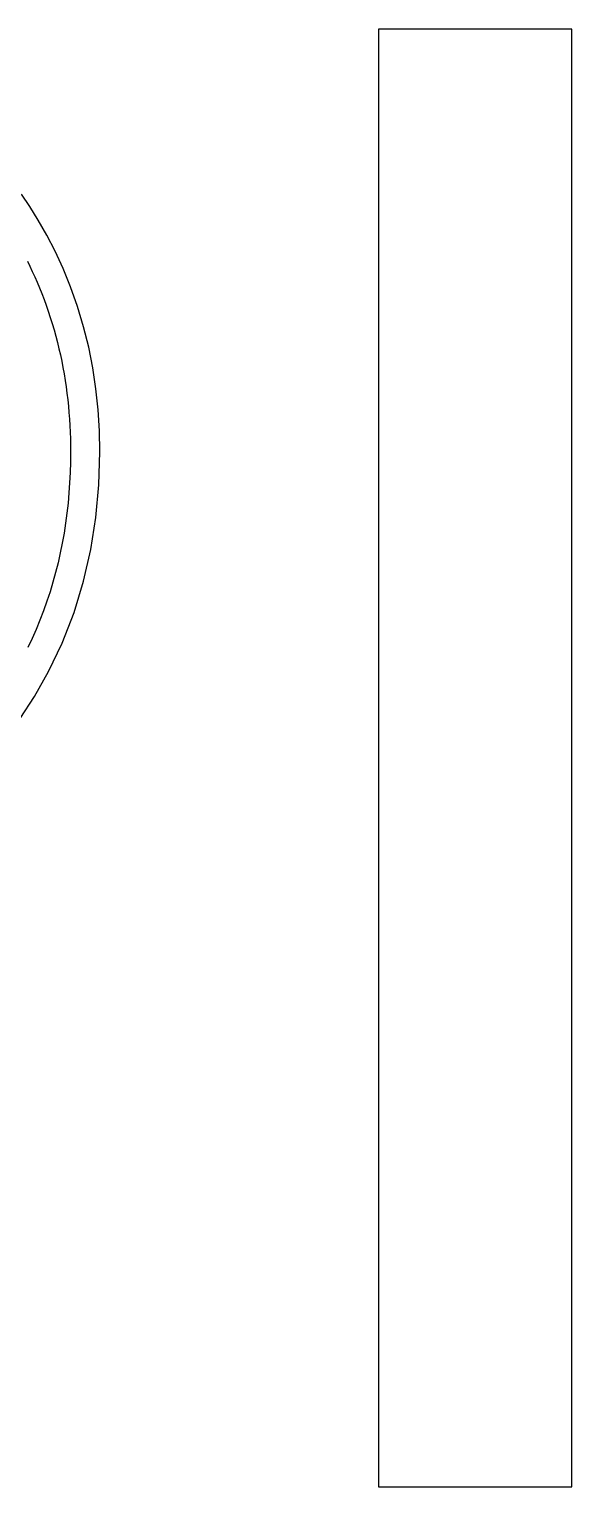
# Model space of a CAD drawing. Header units: millimetres. Extents: x 0 to 9.8, y 0 to 27.1.
# Drawn here: x 2.2335 to 2.3423, y 3.409 to 3.7014 of the extents above; entities that cross this region are included whole.
import ezdxf

# ---------------------------------------------------------------- set-up
doc = ezdxf.new("R2010")
doc.units = ezdxf.units.MM
doc.header["$MEASUREMENT"] = 0
doc.layers.add('Metal Layer 1', color=52, linetype='Continuous')

msp = doc.modelspace()

# ---------------------------------------------------------------- linework, layer by layer
at = {"layer": 'Metal Layer 1'}
for p, q in [((2.34229, 3.70137), (2.30351, 3.70137)), ((2.30351, 3.70137), (2.30351, 3.40898)), ((2.34229, 3.40898), (2.34229, 3.70137)), ((2.23366, 3.66579), (2.23197, 3.66828)), ((2.23536, 3.66304), (2.23366, 3.66579)), ((2.23706, 3.66005), (2.23536, 3.66304)), ((2.23872, 3.65682), (2.23706, 3.66005)), ((2.24032, 3.65336), (2.23872, 3.65682)), ((2.23316, 3.65483), (2.23366, 3.65381)), ((2.23366, 3.65381), (2.23416, 3.65276)), ((2.23416, 3.65276), (2.23464, 3.65169)), ((2.24183, 3.64966), (2.24032, 3.65336)), ((2.23464, 3.65169), (2.23512, 3.65059)), ((2.23512, 3.65059), (2.23559, 3.64947)), ((2.23559, 3.64947), (2.23605, 3.64833)), ((2.24322, 3.64574), (2.24183, 3.64966)), ((2.23605, 3.64833), (2.2365, 3.64717)), ((2.2365, 3.64717), (2.23693, 3.64598)), ((2.23693, 3.64598), (2.23735, 3.64478)), ((2.23735, 3.64478), (2.23776, 3.64355)), ((2.23776, 3.64355), (2.23815, 3.6423)), ((2.24444, 3.64167), (2.24322, 3.64574)), ((2.23815, 3.6423), (2.23852, 3.64105)), ((2.23852, 3.64105), (2.23886, 3.6398)), ((2.24546, 3.63756), (2.24444, 3.64167)), ((2.23886, 3.6398), (2.23919, 3.63854)), ((2.23919, 3.63854), (2.2395, 3.63728)), ((2.24628, 3.63342), (2.24546, 3.63756)), ((2.2395, 3.63728), (2.23978, 3.63602)), ((2.23978, 3.63602), (2.24005, 3.63475)), ((2.24005, 3.63475), (2.2403, 3.63348)), ((2.2403, 3.63348), (2.24053, 3.6322)), ((2.24053, 3.6322), (2.24074, 3.63092)), ((2.2469, 3.62924), (2.24628, 3.63342)), ((2.24074, 3.63092), (2.24093, 3.62963)), ((2.24093, 3.62963), (2.2411, 3.62834)), ((2.24734, 3.62504), (2.2469, 3.62924)), ((2.2411, 3.62834), (2.24125, 3.62705)), ((2.24125, 3.62705), (2.24139, 3.62575)), ((2.24139, 3.62575), (2.2415, 3.62445)), ((2.2415, 3.62445), (2.2416, 3.62314)), ((2.2416, 3.62314), (2.24168, 3.62184)), ((2.2476, 3.62082), (2.24734, 3.62504)), ((2.24168, 3.62184), (2.24174, 3.62052)), ((2.24174, 3.62052), (2.24178, 3.61921)), ((2.24769, 3.61657), (2.2476, 3.62082)), ((2.24178, 3.61921), (2.24181, 3.61789)), ((2.24181, 3.61789), (2.24182, 3.61657)), ((2.2418, 3.6145), (2.24174, 3.61244)), ((2.24182, 3.61657), (2.2418, 3.6145)), ((2.24749, 3.60997), (2.24769, 3.61657)), ((2.24174, 3.61244), (2.24164, 3.61039)), ((2.2415, 3.60835), (2.24132, 3.60632)), ((2.24164, 3.61039), (2.2415, 3.60835)), ((2.2469, 3.60344), (2.24749, 3.60997)), ((2.24132, 3.60632), (2.24109, 3.6043)), ((2.24083, 3.60229), (2.24052, 3.60028)), ((2.24109, 3.6043), (2.24083, 3.60229)), ((2.24589, 3.59699), (2.2469, 3.60344)), ((2.24052, 3.60028), (2.24016, 3.59829)), ((2.24016, 3.59829), (2.23977, 3.59631)), ((2.24444, 3.59062), (2.24589, 3.59699)), ((2.23932, 3.59435), (2.23883, 3.59239)), ((2.23977, 3.59631), (2.23932, 3.59435)), ((2.23883, 3.59239), (2.2383, 3.59045)), ((2.24252, 3.58435), (2.24444, 3.59062)), ((2.23772, 3.58853), (2.23709, 3.58661)), ((2.2383, 3.59045), (2.23772, 3.58853)), ((2.23641, 3.5847), (2.23568, 3.5828)), ((2.23709, 3.58661), (2.23641, 3.5847)), ((2.23568, 3.5828), (2.23491, 3.58094)), ((2.24013, 3.57821), (2.24252, 3.58435)), ((2.23411, 3.57912), (2.23328, 3.57736)), ((2.23491, 3.58094), (2.23411, 3.57912)), ((2.23742, 3.57254), (2.24013, 3.57821)), ((2.23457, 3.5675), (2.23742, 3.57254)), ((2.23171, 3.5631), (2.23457, 3.5675)), ((2.30351, 3.40898), (2.34229, 3.40898))]:
    msp.add_line(p, q, dxfattribs=at)

doc.saveas('drawing.dxf')
